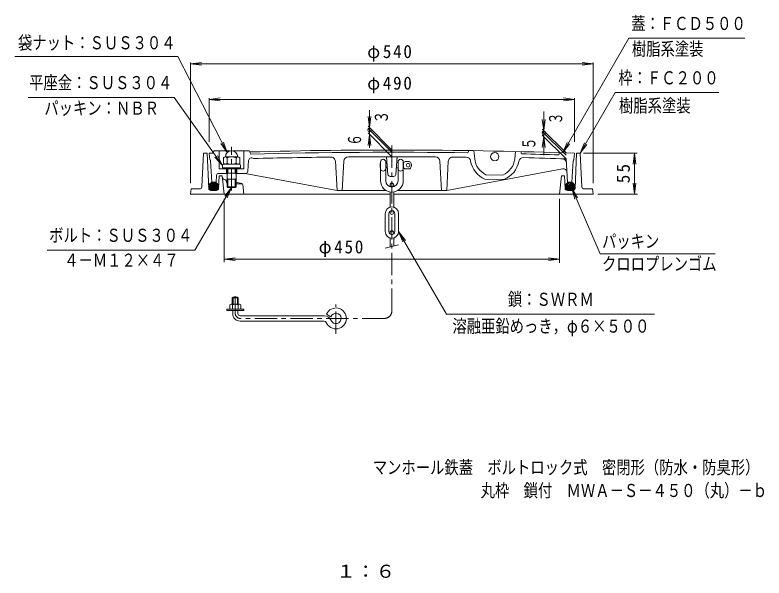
# Model space of a CAD drawing. Units: millimetres, scale not verified. Extents: x -589 to 461, y -801 to 845.
# Drawn here: x -555 to 450, y -801 to -45 of the extents above; entities that cross this region are included whole.
import ezdxf
from ezdxf.enums import TextEntityAlignment as Align

# ---------------------------------------------------------------- set-up
doc = ezdxf.new("R2010")
doc.units = ezdxf.units.MM
doc.header["$LTSCALE"] = 6
doc.header["$PDMODE"] = 32
doc.header["$PDSIZE"] = 4.8
doc.linetypes.add('CHAIN1', pattern=[8, 5, -1, 1, -1])
doc.linetypes.add('CHAIN2', pattern=[12, 9, -1, 1, -1])
for name, color, linetype, lineweight in [('1-1_1-1ﾚｲﾔ', 2, 'Continuous', 18), ('1-2_1-2ﾚｲﾔ', 3, 'Continuous', 18), ('1-3_1-3ﾚｲﾔ', 4, 'Continuous', 18), ('1-4_1-4ﾚｲﾔ', 7, 'Continuous', 18), ('1-5_1-5ﾚｲﾔ', 7, 'Continuous', 18), ('1-6_1-6ﾚｲﾔ', 6, 'Continuous', 18)]:
    doc.layers.add(name, color=color, linetype=linetype, lineweight=lineweight)
doc.layers.add('F-4_F-4ﾚｲﾔ', color=2, linetype='Continuous')
doc.layers.add('F-5_F-5ﾚｲﾔ', color=6, linetype='Continuous')
doc.styles.add('ＭＳ ゴシック', font='')
doc.styles.get('ＭＳ ゴシック').set_extended_font_data('MS Gothic')

msp = doc.modelspace()

# ---------------------------------------------------------------- linework, layer by layer
at = {"layer": '1-1_1-1ﾚｲﾔ'}
for p, q in [((-304.295, -275.782), (-301.944, -230.626)), ((-296.943, -230.626), (-301.944, -230.626)), ((-295.059, -277.746), (-296.943, -230.626)), ((196.172, -277.746), (198.057, -230.626)), ((198.057, -230.626), (203.058, -230.626)), ((205.409, -275.782), (203.058, -230.626)), ((-281.797, -277.78), (-280.943, -261.126)), ((-276.943, -261.126), (-280.943, -261.126)), ((-276.851, -262.034), (-276.943, -261.126)), ((178.057, -261.126), (175.557, -285.626)), ((178.057, -261.126), (182.057, -261.126)), ((182.911, -277.78), (182.057, -261.126)), ((-295.15, -275.443), (-289.407, -269.7)), ((-294.704, -277.119), (-287.291, -269.706)), ((-294.375, -272.546), (-292.718, -270.89)), ((-293.85, -278.385), (-285.592, -270.128)), ((-292.71, -279.367), (-284.182, -270.839)), ((-270.443, -266.966), (-272.96, -266.408)), ((-271.535, -267.551), (-270.443, -271.626)), ((-250.495, -271.392), (-258.443, -269.629)), ((182.872, -276.056), (189.302, -269.625)), ((182.959, -273.847), (186.661, -270.145)), ((183.478, -277.571), (191.243, -269.807)), ((184.465, -278.705), (192.838, -270.333)), ((185.658, -279.634), (194.163, -271.129)), ((-318.443, -278.626), (-319.443, -285.626)), ((-318.443, -278.626), (-307.291, -278.626)), ((-284.793, -280.626), (-292.061, -280.626)), ((-291.314, -280.092), (-283.029, -271.807)), ((-289.635, -280.535), (-282.157, -273.057)), ((-287.561, -280.582), (-281.684, -274.705)), ((-284.417, -279.56), (-282.275, -277.417)), ((-250.791, -271.626), (-258.443, -271.626)), ((-249.329, -272.697), (-247.943, -285.626)), ((185.907, -280.626), (193.174, -280.626)), ((187.142, -280.272), (195.23, -272.184)), ((188.93, -280.604), (195.991, -273.543)), ((191.202, -280.454), (196.266, -275.39)), ((219.557, -278.626), (208.405, -278.626)), ((219.557, -278.626), (220.557, -285.626)), ((-51.945, -285.626), (-319.443, -285.626)), ((-46.943, -285.626), (220.557, -285.626))]:
    msp.add_line(p, q, dxfattribs=at)
at = {"layer": '1-1_1-1ﾚｲﾔ', "linetype": 'CHAIN2'}
msp.add_line((-274.443, -285.626), (-276.943, -261.126), dxfattribs=at)
at = {"layer": '1-1_1-1ﾚｲﾔ'}
for centre, radius, start, end in [((-271.877, -261.527), 5, 185.82629, 257.48927), ((-272.984, -267.939), 1.5, 15.00046, 77.48996), ((-307.291, -275.626), 3, 270, 357.02007), ((-292.061, -277.626), 3, 182.29021, 270), ((-284.793, -277.626), 3, 270, 357.06404), ((-250.791, -273.126), 1.5, 6.1163, 90), ((-250.82, -272.857), 1.5, 6.1163, 77.49026), ((185.907, -277.626), 3, 182.93596, 270), ((193.174, -277.626), 3, 270, 357.70979), ((208.405, -275.626), 3, 182.97993, 270)]:
    msp.add_arc(centre, radius, start, end, dxfattribs=at)
for centre in [(-288.412, -275.126), (189.526, -275.126)]:
    msp.add_ellipse(centre, major_axis=(-6.751, 0), ratio=0.8147, dxfattribs=at)
at = {"layer": '1-2_1-2ﾚｲﾔ'}
for p, q in [((-294.443, -230.626), (-293.443, -239.626)), ((-289.943, -230.47), (-287.943, -227.64)), ((-287.943, -227.64), (-266.228, -227.64)), ((-280.943, -227.64), (-280.943, -251.64)), ((-262.659, -227.64), (-240.943, -227.64)), ((-247.943, -227.64), (-247.943, -251.64)), ((-240.943, -227.64), (-238.488, -231.892)), ((52.557, -230.081), (53.557, -227.095)), ((60.557, -227.202), (61.707, -238.048)), ((116.557, -228.306), (115.371, -238.362)), ((124.557, -231.501), (123.557, -228.475)), ((175.557, -229.954), (174.557, -232.924)), ((195.557, -230.626), (194.557, -239.626)), ((-242.741, -254.857), (-241.705, -240.585)), ((-54.654, -258.973), (-56.444, -235.251)), ((-54.653, -259.063), (-56.443, -235.337)), ((-44.235, -258.973), (-42.445, -235.251)), ((-44.234, -259.063), (-42.443, -235.337)), ((184.307, -238.246), (186.307, -269.626)), ((-125.125, -241.481), (-122.943, -280.688)), ((-113.755, -241.248), (-115.943, -280.688)), ((14.868, -241.248), (17.057, -280.688)), ((26.238, -241.481), (24.057, -280.688)), ((-284.608, -260.449), (-285.193, -269.626)), ((-270.443, -257.64), (-281.615, -257.64)), ((-247.943, -251.64), (-280.943, -251.64)), ((-271.443, -251.64), (-271.443, -257.64)), ((-245.733, -257.64), (-258.443, -257.64)), ((-257.443, -251.64), (-257.443, -257.64)), ((-246.41, -257.64), (-122.943, -280.688)), ((179.547, -251.662), (24.057, -280.688)), ((99.419, -259.918), (76.729, -259.471)), ((-47.227, -261.747), (-51.663, -261.747)), ((-47.226, -261.837), (-51.661, -261.837)), ((100.553, -265.941), (75.358, -265.445)), ((-122.943, -280.688), (-56.991, -280.688)), ((24.057, -280.688), (-41.896, -280.688))]:
    msp.add_line(p, q, dxfattribs=at)
at = {"layer": '1-2_1-2ﾚｲﾔ', "linetype": 'CHAIN1'}
msp.add_line((-264.445, -280.774), (-264.445, -222.014), dxfattribs=at)
at = {"layer": '1-2_1-2ﾚｲﾔ'}
for points in [[(-292.61, -240.871), (-290.693, -269.626), (-285.193, -269.626)], [(193.724, -240.871), (191.807, -269.626), (186.307, -269.626)]]:
    msp.add_lwpolyline(points, dxfattribs=at)
msp.add_circle((88.557, -235.199), 5.5, dxfattribs=at)
for centre, radius, start, end in [((-49.443, -7226.338), 7000, 91.9689, 92.00577), ((-49.443, -7226.338), 7000, 87.99423, 91.56151), ((-49.443, -7226.338), 6997, 89.16473, 91.5482), ((-294.107, -240.971), 1.5, 3.81351, 63.74118), ((-237.716, -240.874), 4, 50.12589, 175.8484), ((-49.443, -7226.338), 6991, 90.66994, 91.52217), ((-131.115, -241.814), 6, 3.18408, 98.6803), ((-107.764, -241.58), 6, 90.4792, 176.8241), ((-49.443, -7226.338), 6991, 89.52161, 90.47839), ((8.877, -241.58), 6, 3.1759, 89.5208), ((32.229, -241.814), 6, 81.3197, 176.81592), ((-49.443, -7226.338), 6991, 89.18294, 89.33006), ((50.163, -242.047), 6, 10.11366, 89.18552), ((88.557, -235.199), 33, 190.11359, 246.42479), ((88.557, -235.199), 27, 186.05598, 244.01988), ((88.557, -235.199), 27, 293.72092, 353.27217), ((126.855, -242.563), 6, 88.5453, 169.11659), ((-49.443, -7226.338), 6997, 88.16544, 88.57503), ((-49.443, -7226.338), 6992, 88.08418, 88.55392), ((178.666, -244.063), 6, 3.64638, 98.67654), ((195.22, -240.971), 1.5, 116.25882, 176.18649), ((88.557, -235.199), 33, 291.31601, 349.11665), ((-281.615, -260.64), 3, 90, 176.35318), ((-245.733, -254.64), 3, 270, 355.84813), ((-51.663, -258.747), 3, 184.31636, 270), ((-51.661, -258.837), 3, 184.31636, 270), ((-47.227, -258.747), 3, 270, 355.68369), ((-47.226, -258.837), 3, 270, 355.68369), ((180.465, -256.577), 5, 3.64659, 100.57373)]:
    msp.add_arc(centre, radius, start, end, dxfattribs=at)
at = {"layer": '1-3_1-3ﾚｲﾔ', "linetype": 'CHAIN1'}
for p, q in [((-49.445, -442.272), (-49.445, -217.275)), ((-259.444, -445.772), (-259.444, -422.227)), ((-124.444, -472.904), (-124.444, -433.616)), ((-59.444, -452.272), (-252.945, -452.272))]:
    msp.add_line(p, q, dxfattribs=at)
at = {"layer": '1-3_1-3ﾚｲﾔ', "color": 2}
for p, q in [((-275.394, -236.864), (-275.394, -244.036)), ((-255.944, -235.45), (-272.944, -235.45)), ((-270.444, -236.864), (-270.444, -244.036)), ((-258.444, -236.864), (-258.444, -244.035)), ((-253.494, -236.864), (-253.494, -244.036))]:
    msp.add_line(p, q, dxfattribs=at)
at = {"layer": '1-3_1-3ﾚｲﾔ'}
for p, q in [((-276.445, -246.95), (-276.445, -250.25)), ((-276.445, -250.25), (-252.444, -250.25)), ((-253.944, -245.45), (-274.945, -245.45)), ((-252.444, -246.95), (-252.444, -250.25)), ((-65.195, -244.247), (-64.695, -243.747)), ((-65.195, -244.247), (-65.195, -249.247)), ((-65.195, -244.247), (-64.695, -244.247)), ((-65.195, -249.247), (-64.695, -249.747)), ((-65.195, -249.247), (-64.695, -249.247)), ((-64.695, -242.247), (-64.695, -267.497)), ((-57.695, -242.247), (-57.695, -267.497)), ((-57.695, -243.247), (-55.841, -243.247)), ((-57.695, -244.247), (-55.765, -244.247)), ((-57.695, -249.247), (-55.388, -249.247)), ((-57.695, -250.247), (-55.312, -250.247)), ((-43.577, -250.247), (-41.194, -250.247)), ((-43.048, -243.247), (-41.194, -243.247)), ((-41.194, -242.247), (-41.194, -267.497)), ((-34.195, -242.247), (-34.195, -267.497)), ((-34.195, -243.247), (-33.765, -243.247)), ((-34.195, -250.247), (-33.765, -250.247)), ((-33.765, -243.247), (-33.765, -250.247)), ((-30.194, -241.747), (-26.136, -241.747)), ((-270.445, -275.536), (-270.445, -251.55)), ((-258.445, -257.536), (-270.445, -257.536)), ((-269.445, -257.536), (-270.445, -258.536)), ((-269.445, -257.536), (-269.445, -251.55)), ((-259.445, -257.535), (-259.445, -251.55)), ((-259.444, -257.536), (-258.444, -258.536)), ((-258.445, -275.536), (-258.445, -251.55)), ((-30.194, -251.747), (-26.136, -251.747)), ((-269.445, -265.536), (-270.445, -264.536)), ((-258.445, -265.536), (-270.445, -265.536)), ((-269.445, -276.536), (-269.445, -265.536)), ((-259.445, -276.536), (-259.445, -265.536)), ((-259.444, -265.536), (-258.444, -264.536)), ((-259.445, -276.536), (-269.445, -276.536)), ((-259.445, -276.536), (-258.445, -275.536)), ((-51.945, -273.247), (-51.945, -275.359)), ((-46.944, -273.247), (-46.944, -275.359)), ((-51.945, -282.541), (-51.945, -303.101)), ((-46.944, -282.541), (-46.944, -303.101)), ((-51.945, -310.247), (-51.945, -308.625)), ((-46.944, -310.247), (-46.944, -308.625)), ((-58.444, -311.747), (-58.444, -335.747)), ((-53.445, -311.747), (-53.445, -335.747)), ((-45.445, -311.747), (-45.445, -335.747)), ((-40.445, -311.747), (-40.445, -335.747)), ((-51.945, -337.247), (-51.945, -338.87)), ((-46.944, -337.247), (-46.944, -338.87)), ((-51.945, -356.417), (-51.945, -344.393)), ((-46.944, -355.077), (-46.944, -344.393)), ((-58.444, -358.159), (-40.445, -353.336)), ((-262.445, -423.772), (-263.445, -424.772)), ((-255.445, -424.772), (-263.445, -424.772)), ((-263.445, -424.772), (-263.445, -433.272)), ((-256.444, -423.772), (-262.445, -423.772)), ((-262.445, -423.772), (-262.445, -433.272)), ((-255.445, -424.772), (-256.444, -423.772)), ((-256.444, -423.772), (-256.444, -433.272)), ((-255.445, -424.772), (-255.445, -433.272)), ((-270.694, -441.772), (-248.194, -441.772)), ((-266.945, -433.994), (-266.945, -439.772)), ((-265.068, -433.272), (-253.821, -433.272)), ((-263.192, -433.994), (-263.192, -439.772)), ((-262.945, -445.772), (-262.945, -441.772)), ((-255.944, -445.772), (-255.944, -441.772)), ((-255.697, -433.994), (-255.697, -439.772)), ((-251.945, -433.994), (-251.945, -439.772)), ((-248.194, -441.772), (-248.194, -439.772)), ((-252.944, -448.772), (-140.153, -448.772)), ((-131.173, -450.341), (-137.133, -446.357)), ((-252.945, -455.772), (-140.153, -455.772))]:
    msp.add_line(p, q, dxfattribs=at)
for points in [[(-258.445, -275.536), (-270.445, -275.536), (-269.445, -276.536)], [(-270.694, -441.772), (-270.694, -439.772), (-248.194, -439.772)]]:
    msp.add_lwpolyline(points, dxfattribs=at)
for centre in [(-27.695, -246.747), (-49.445, -273.247), (-49.445, -310.247), (-49.445, -337.247)]:
    msp.add_circle(centre, 2.5, dxfattribs=at)
at = {"layer": '1-3_1-3ﾚｲﾔ', "color": 2}
for centre, radius, start, end in [((-272.919, -238.322), 2.873, 30.49951, 149.50049), ((-264.444, -248.882), 13.433, 63.46959, 116.53041), ((-255.969, -238.322), 2.873, 30.49951, 149.50049), ((-272.919, -242.578), 2.873, 210.49951, 329.50049), ((-264.445, -232.017), 13.433, 243.46959, 296.53041), ((-255.97, -242.578), 2.873, 210.49951, 329.50049)]:
    msp.add_arc(centre, radius, start, end, dxfattribs=at)
at = {"layer": '1-3_1-3ﾚｲﾔ'}
for centre, radius, start, end in [((-61.195, -242.247), 3.5, 0, 180), ((-37.695, -242.247), 3.5, 0, 180), ((-274.945, -246.95), 1.5, 90, 180), ((-253.944, -246.95), 1.5, 0, 90), ((-30.194, -246.747), 5, 90, 135.57204), ((-30.194, -246.747), 5, 224.42796, 270), ((-26.136, -243.747), 2, 34.84969, 90), ((-26.136, -249.747), 2, 270, 325.15031), ((-30.444, -246.747), 7.25, 325.15024, 34.84976), ((-61.195, -251.247), 3.5, 180, 0), ((-37.695, -251.247), 3.5, 180, 0), ((-49.445, -267.497), 15.25, 180, 0), ((-49.445, -267.497), 8.25, 180, 0), ((-49.445, -311.747), 9, 0, 180), ((-49.445, -311.747), 4, 0, 180), ((-49.445, -335.747), 9, 180, 0), ((-49.445, -335.747), 4, 180, 0), ((-265.068, -436.072), 2.8, 47.92557, 132.07463), ((-259.444, -443.362), 10.089, 68.19786, 111.80214), ((-253.821, -436.072), 2.8, 47.92572, 132.07428), ((-124.444, -452.272), 14, 202.47946, 155.00504), ((-252.945, -445.772), 10, 180, 270), ((-252.944, -445.772), 3, 180, 270), ((-140.153, -458.772), 10, 22.47954, 90), ((-124.444, -452.272), 7, 202.47919, 163.98383), ((-140.153, -458.772), 3, 22.48038, 90)]:
    msp.add_arc(centre, radius, start, end, dxfattribs=at)
at = {"layer": '1-3_1-3ﾚｲﾔ', "linetype": 'CHAIN1'}
for centre, radius, start, end in [((-252.945, -445.772), 6.5, 180, 270), ((-59.444, -442.272), 10, 270, 0)]:
    msp.add_arc(centre, radius, start, end, dxfattribs=at)
at = {"layer": '1-3_1-3ﾚｲﾔ', "color": 2}
msp.add_ellipse((-264.444, -235.45), major_axis=(8.25, 0), ratio=0.9696, start_param=6.28318531, end_param=9.42477796, dxfattribs=at)
at = {"layer": '1-4_1-4ﾚｲﾔ'}
for p, q in [((-319.443, -110.716), (-304.571, -108.758)), ((-319.443, -270.626), (-319.443, -108.916)), ((220.557, -110.716), (205.685, -108.758)), ((220.557, -270.626), (220.557, -108.916)), ((-319.443, -110.716), (220.557, -110.716)), ((-319.443, -110.716), (-304.571, -112.674)), ((220.557, -110.716), (205.685, -112.674)), ((-294.444, -158.375), (-279.572, -156.417)), ((-294.444, -215.537), (-294.444, -156.575)), ((-294.444, -158.375), (195.557, -158.375)), ((-294.444, -158.375), (-279.572, -160.333)), ((195.557, -158.375), (180.686, -156.417)), ((195.557, -158.375), (180.686, -160.333)), ((195.557, -215.537), (195.557, -156.575)), ((-79.443, -223.427), (-79.443, -173.023)), ((154.307, -233.243), (154.307, -174.697)), ((-79.443, -196.337), (-81.401, -181.465)), ((-79.443, -196.337), (-77.485, -181.465)), ((154.307, -200.241), (152.349, -185.369)), ((154.307, -200.241), (156.265, -185.369)), ((-49.443, -226.337), (-81.401, -194.379)), ((-49.443, -229.337), (-81.401, -197.379)), ((184.307, -230.241), (152.349, -198.283)), ((-49.443, -235.337), (-81.401, -203.379)), ((-79.443, -205.337), (-81.401, -220.209)), ((-79.443, -205.337), (-77.485, -220.209)), ((184.307, -233.243), (152.349, -201.285)), ((184.307, -238.246), (152.349, -206.288)), ((154.307, -208.246), (152.349, -223.117)), ((154.307, -208.246), (156.265, -223.117)), ((279.658, -230.626), (207.39, -230.626)), ((275.911, -230.626), (273.953, -245.497)), ((275.911, -230.626), (277.869, -245.497)), ((275.911, -285.626), (275.911, -230.626)), ((275.911, -285.626), (273.953, -270.755)), ((275.911, -285.626), (277.869, -270.755)), ((280.194, -285.626), (226.661, -285.626)), ((-274.443, -376.662), (-274.443, -291.994)), ((175.557, -377.721), (175.557, -291.994)), ((-274.443, -372.8), (-259.572, -370.842)), ((175.557, -372.8), (160.685, -370.842)), ((-274.443, -372.8), (175.557, -372.8)), ((-274.443, -372.8), (-259.572, -374.758)), ((175.557, -372.8), (160.685, -374.758))]:
    msp.add_line(p, q, dxfattribs=at)
for p in [(-79.443, -199.337), (154.307, -203.243)]:
    msp.add_point(p, dxfattribs=at)
at = {"layer": '1-5_1-5ﾚｲﾔ'}
for p, q in [((179.705, -230.089), (268.474, -76.337)), ((268.474, -76.337), (423.953, -76.337)), ((203.058, -230.626), (249.984, -149.348)), ((249.984, -149.348), (389.058, -149.348)), ((-270.187, -229.707), (-278.721, -217.371)), ((-270.187, -229.707), (-275.237, -215.582)), ((179.705, -230.089), (185.445, -216.231)), ((179.705, -230.089), (188.837, -218.189)), ((203.058, -230.626), (208.798, -216.768)), ((203.058, -230.626), (212.189, -218.726)), ((-276.445, -246.95), (-286.663, -235.968)), ((-276.445, -246.95), (-283.472, -233.698)), ((-264.445, -276.536), (-313.685, -360.493)), ((-264.445, -276.536), (-273.657, -288.373)), ((-264.445, -276.536), (-270.279, -290.354)), ((229.751, -365.643), (191.937, -277.712)), ((191.937, -277.712), (199.611, -290.6)), ((191.937, -277.712), (196.014, -292.147)), ((-40.445, -335.747), (-34.704, -349.605)), ((-40.445, -335.747), (-31.313, -347.648)), ((-313.685, -360.493), (-511.758, -360.493)), ((229.751, -365.643), (384.116, -365.643))]:
    msp.add_line(p, q, dxfattribs=at)
for points in [[(-270.187, -229.707), (-336.275, -100.975), (-554.902, -100.975)], [(-276.445, -246.95), (-341.313, -155.8), (-537.272, -155.8)], [(-40.445, -335.747), (23.604, -446.684), (302.621, -446.684)]]:
    msp.add_lwpolyline(points, dxfattribs=at)
at = {"layer": '1-6_1-6ﾚｲﾔ'}
msp.add_line((-274.995, -250.55), (-253.895, -250.55), dxfattribs=at)
for points in [[(-274.995, -250.25), (-274.995, -250.55), (-273.945, -251.55), (-254.945, -251.55)], [(-253.895, -250.25), (-253.895, -250.55), (-254.945, -251.55)]]:
    msp.add_lwpolyline(points, dxfattribs=at)

# ---------------------------------------------------------------- texts
at = {"layer": '1-4_1-4ﾚｲﾔ', "color": 3, "style": 'ＭＳ ゴシック'}
for s, width, p in [('３', 0.7, (-49.443, -190.618)), ('３', 0.65, (184.307, -191.779)), ('６', 0.65, (-85.443, -220.632)), ('５', 0.65, (148.307, -225.454))]:
    msp.add_text(s, height=17.6, rotation=90, dxfattribs=dict(at, width=width)).set_placement(p, align=Align.BOTTOM_LEFT)
at = {"layer": '1-4_1-4ﾚｲﾔ', "color": 2, "char_height": 17.6, "attachment_point": 7, "style": 'ＭＳ ゴシック'}
for s, insert in [('\\T1.21;\\W0.95;φ540', (-82.443, -107.716)), ('\\T1.21;\\W0.95;φ490', (-82.443, -150.088)), ('\\T1.21;\\W0.95;φ450', (-147.588, -369.8))]:
    msp.add_mtext(s, dxfattribs=dict(at, insert=insert))
at = {"layer": '1-4_1-4ﾚｲﾔ', "color": 2, "insert": (269.911, -270.876), "char_height": 17.6, "attachment_point": 7, "rotation": 90, "style": 'ＭＳ ゴシック'}
msp.add_mtext('\\T1.27;\\W0.95;55', dxfattribs=at)
at = {"layer": '1-5_1-5ﾚｲﾔ', "color": 6, "style": 'ＭＳ ゴシック', "width": 0.8}
for s, p in [('蓋：ＦＣＤ５００', (271.553, -70.584)), ('袋ナット：ＳＵＳ３０４', (-550.873, -96.504)), ('樹脂系塗装', (272.427, -104.766)), ('枠：ＦＣ２００', (254.286, -143.557)), ('平座金：ＳＵＳ３０４', (-535.929, -149.968)), ('パッキン：ＮＢＲ', (-515.493, -184.231)), ('樹脂系塗装', (255.16, -180.829)), ('ボルト：ＳＵＳ３０４', (-509.072, -354.793)), ('パッキン', (232.401, -362.829)), ('４－Ｍ１２×４７', (-488.922, -388.257)), ('クロロプレンゴム', (232.401, -393.172)), ('鎖：ＳＷＲＭ', (106.113, -440.684)), ('溶融亜鉛めっき，φ６×５００', (31.755, -476.684))]:
    msp.add_text(s, height=17.6, dxfattribs=at).set_placement(p, align=Align.BOTTOM_LEFT)
at = {"layer": 'F-4_F-4ﾚｲﾔ', "style": 'ＭＳ ゴシック', "width": 1.1}
msp.add_text('１：６', height=17.6, dxfattribs=at).set_placement((-124.2, -805.593), align=Align.BOTTOM_LEFT)
at = {"layer": 'F-5_F-5ﾚｲﾔ', "style": 'ＭＳ ゴシック', "width": 0.8}
for s, p in [('マンホール鉄蓋\u3000ボルトロック式\u3000密閉形（防水・防臭形）', (-75.031, -666.199)), ('丸枠\u3000鎖付\u3000ＭＷＡ－Ｓ－４５０（丸）－ｂ', (69.649, -697.2))]:
    msp.add_text(s, height=17.6, dxfattribs=at).set_placement(p, align=Align.BOTTOM_LEFT)

doc.saveas('drawing.dxf')
